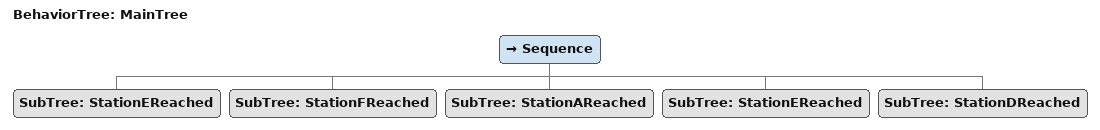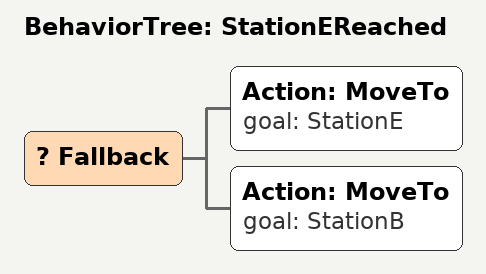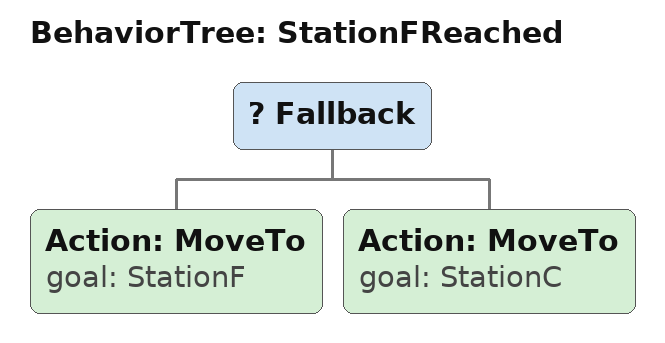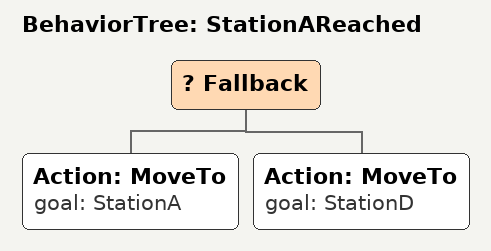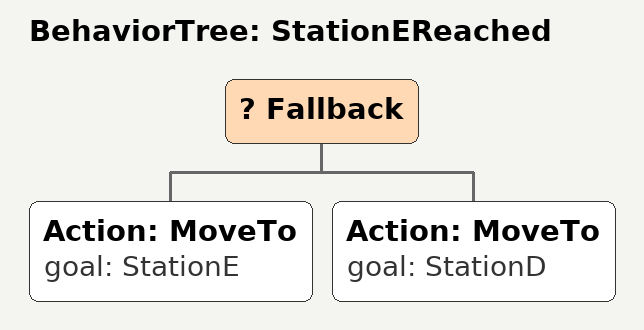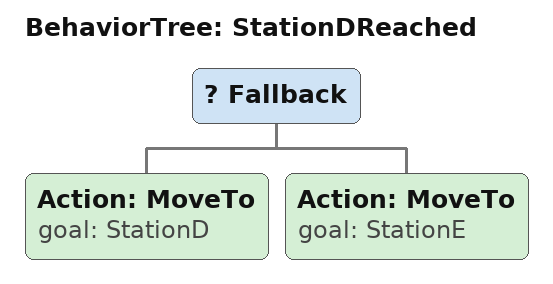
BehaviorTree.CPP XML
<root main_tree_to_execute = "MainTree" >
    <BehaviorTree ID="MainTree">
        <Sequence>
            <SubTree ID="StationEReached" />
            <SubTree ID="StationFReached" />
            <SubTree ID="StationAReached" />
            <SubTree ID="StationEReached" />
            <SubTree ID="StationDReached" />
        </Sequence>
    </BehaviorTree>

    <BehaviorTree ID="StationEReached">
        <Fallback>
            <Action ID="MoveTo" goal="StationE" />
            <Action ID="MoveTo" goal="StationB" />
        </Fallback>
    </BehaviorTree>

    <BehaviorTree ID="StationFReached">
        <Fallback>
            <Action ID="MoveTo" goal="StationF" />
            <Action ID="MoveTo" goal="StationC" />
        </Fallback>
    </BehaviorTree>

    <BehaviorTree ID="StationAReached">
        <Fallback>
            <Action ID="MoveTo" goal="StationA" />
            <Action ID="MoveTo" goal="StationD" />
        </Fallback>
    </BehaviorTree>

    <BehaviorTree ID="StationEReached">
        <Fallback>
            <Action ID="MoveTo" goal="StationE" />
            <Action ID="MoveTo" goal="StationD" />
        </Fallback>
    </BehaviorTree>

    <BehaviorTree ID="StationDReached">
        <Fallback>
            <Action ID="MoveTo" goal="StationD" />
            <Action ID="MoveTo" goal="StationE" />
        </Fallback>
    </BehaviorTree>
</root>
